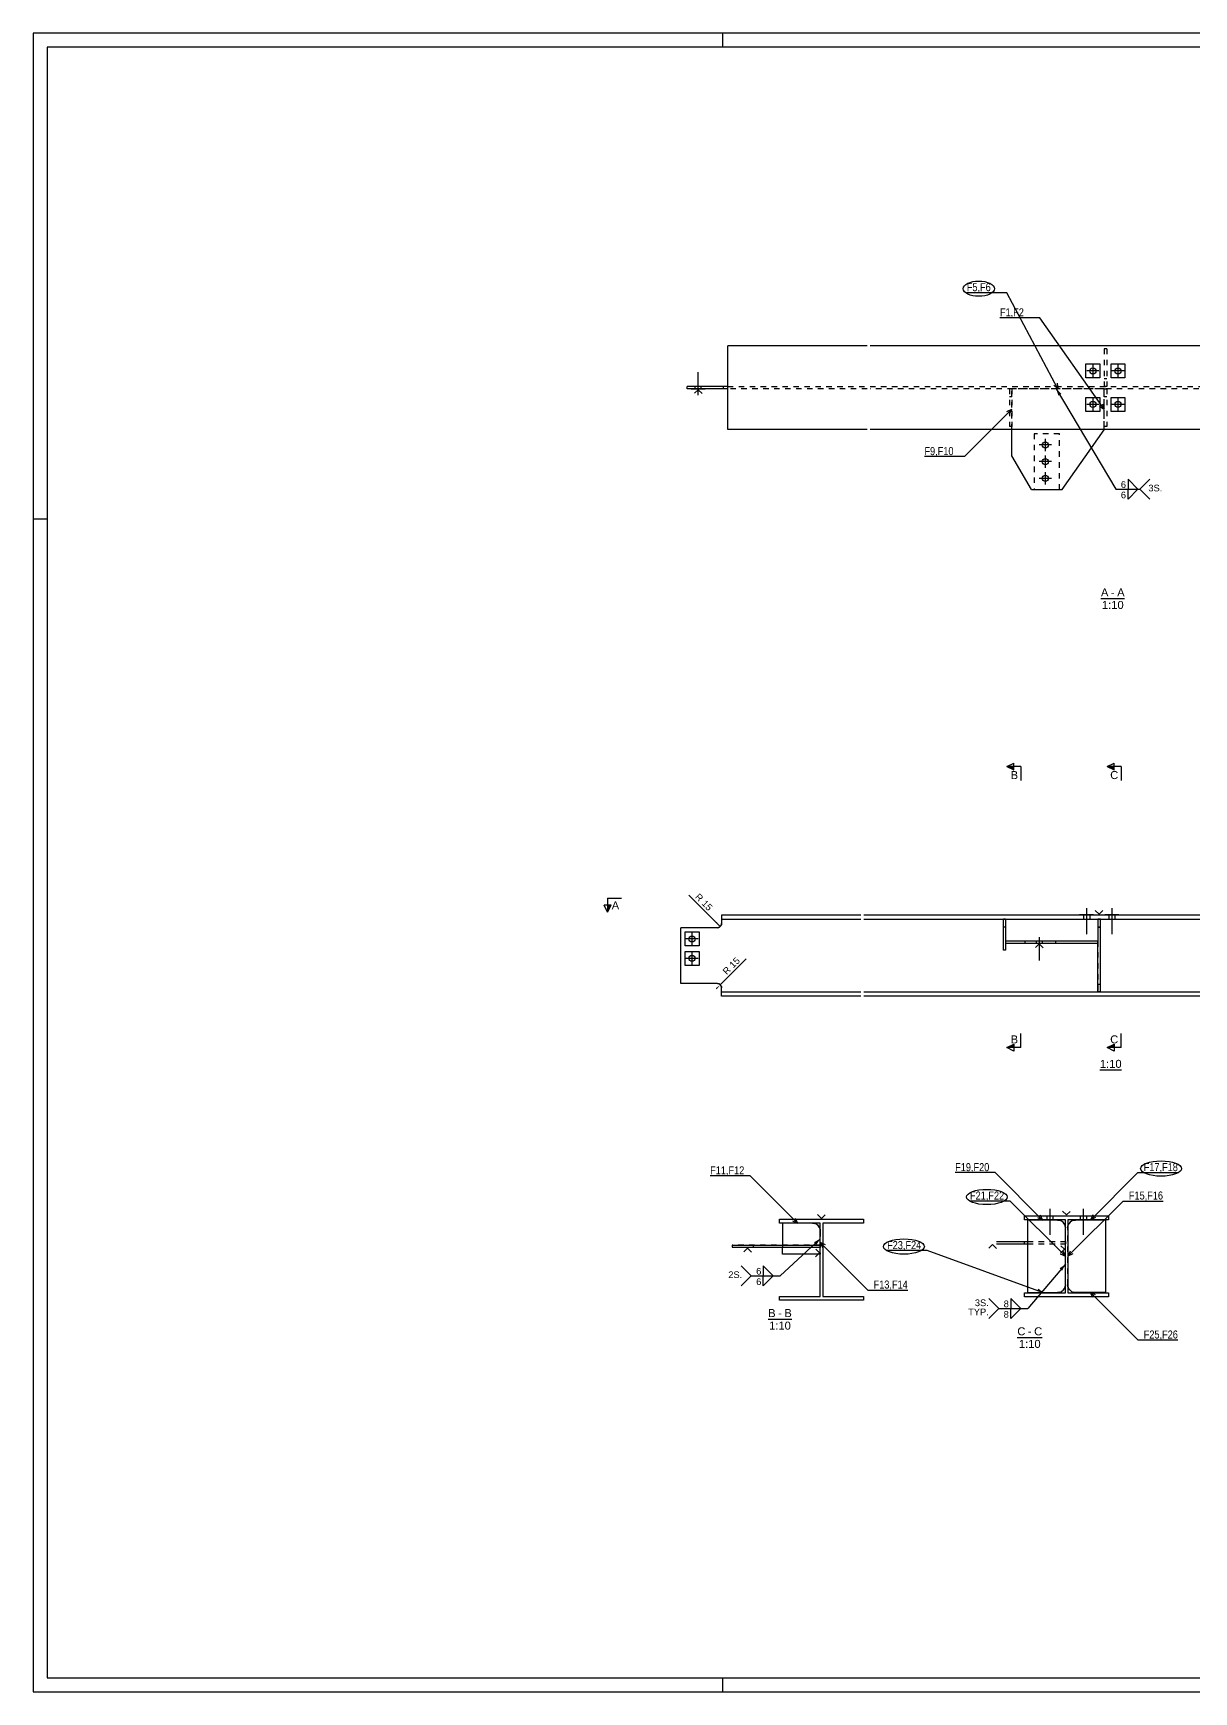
# Model space of a CAD drawing. Header units: millimetres. Extents: x -229 to 612, y -264 to 330.
# Drawn here: x -229 to 186, y -264 to 330 of the extents above; entities that cross this region are included whole.
import ezdxf

# ---------------------------------------------------------------- set-up
doc = ezdxf.new("R2010")
doc.units = ezdxf.units.MM
doc.linetypes.add('DXK_LINE_DOT2', pattern=[3.9198, 1.9599, -1.9599])
doc.layers.add('WELD_LABELS', color=5, linetype='Continuous')
doc.styles.add('Arial', font='arial.ttf', dxfattribs={"height": 0.2})
doc.styles.add('Arial Narrow', font='ARIALN.TTF', dxfattribs={"height": 0.2})

# ---------------------------------------------------------------- blocks, each defined once
blk = doc.blocks.new('Unknown-43779754-1177')
at = {"color": 5, "linetype": 'Continuous'}
for p, q in [((611.5, 330.35), (-229.5, 330.35)), ((-229.5, 330.35), (-229.5, -263.65)), ((606.5, 325.35), (-224.5, 325.35)), ((-224.5, 325.35), (-224.5, -258.65)), ((-224.5, -258.65), (606.5, -258.65)), ((-229.5, -263.65), (611.5, -263.65))]:
    blk.add_line(p, q, dxfattribs=at)
at = {"color": 7, "linetype": 'Continuous'}
for p, q in [((17.5, 325.35), (17.5, 330.35)), ((-224.5, 156.35), (-229.5, 156.35)), ((17.5, -263.65), (17.5, -258.65))]:
    blk.add_line(p, q, dxfattribs=at)
blk = doc.blocks.new('Unknown-43779754-11 - 1225')
at = {"color": 6, "linetype": 'Continuous'}
blk.add_line((152.86, 127.9), (161.33, 127.9), dxfattribs=at)
at = {"color": 0, "linetype": 'Continuous'}
blk.add_wipeout([(155.53, 128.65), (155.53, 131.65), (152.86, 131.65), (152.86, 128.65)], dxfattribs=at)
blk.add_wipeout([(157.76, 128.65), (157.76, 131.65), (156.43, 131.65), (156.43, 128.65)], dxfattribs=at)
blk.add_wipeout([(161.33, 128.65), (161.33, 131.65), (158.66, 131.65), (158.66, 128.65)], dxfattribs=at)
blk.add_wipeout([(160.99, 124.15), (160.99, 127.15), (153.2, 127.15), (153.2, 124.15)], dxfattribs=at)
at = {"color": 6, "linetype": 'Continuous', "style": 'Arial'}
for s, height, p in [('A', 2.87, (152.86, 128.65)), ('A', 2.87, (158.66, 128.65)), ('1:10', 2.865, (153.2, 124.15)), ('-', 2.87, (156.43, 128.65))]:
    blk.add_text(s, height=height, dxfattribs=at).set_placement(p)
blk = doc.blocks.new('Unknown-43779754-12 - 1296')
at = {"color": 6, "linetype": 'Continuous'}
blk.add_line((152.47, -40.94), (160.25, -40.94), dxfattribs=at)
at = {"color": 0, "linetype": 'Continuous'}
blk.add_wipeout([(160.25, -40.19), (160.25, -37.19), (152.47, -37.19), (152.47, -40.19)], dxfattribs=at)
at = {"color": 6, "linetype": 'Continuous', "style": 'Arial'}
blk.add_text('1:10', height=2.865, dxfattribs=at).set_placement((152.47, -40.19))
blk = doc.blocks.new('Unknown-43779754-13 - 4834')
at = {"color": 6, "linetype": 'Continuous'}
blk.add_line((33.69, -130.19), (42.16, -130.19), dxfattribs=at)
at = {"color": 0, "linetype": 'Continuous'}
blk.add_wipeout([(36.36, -129.44), (36.36, -126.44), (33.69, -126.44), (33.69, -129.44)], dxfattribs=at)
blk.add_wipeout([(38.59, -129.44), (38.59, -126.44), (37.26, -126.44), (37.26, -129.44)], dxfattribs=at)
blk.add_wipeout([(42.16, -129.44), (42.16, -126.44), (39.49, -126.44), (39.49, -129.44)], dxfattribs=at)
blk.add_wipeout([(41.82, -133.94), (41.82, -130.94), (34.03, -130.94), (34.03, -133.94)], dxfattribs=at)
at = {"color": 6, "linetype": 'Continuous', "style": 'Arial'}
for s, height, p in [('B', 2.87, (33.69, -129.44)), ('-', 2.87, (37.26, -129.44)), ('B', 2.87, (39.49, -129.44)), ('1:10', 2.865, (34.03, -133.94))]:
    blk.add_text(s, height=height, dxfattribs=at).set_placement(p)
blk = doc.blocks.new('Unknown-43779754-14 - 4922')
at = {"color": 6, "linetype": 'Continuous'}
blk.add_line((122.91, -136.73), (131.82, -136.73), dxfattribs=at)
at = {"color": 0, "linetype": 'Continuous'}
blk.add_wipeout([(125.79, -135.98), (125.79, -132.98), (122.91, -132.98), (122.91, -135.98)], dxfattribs=at)
blk.add_wipeout([(128.03, -135.98), (128.03, -132.98), (126.69, -132.98), (126.69, -135.98)], dxfattribs=at)
blk.add_wipeout([(131.82, -135.98), (131.82, -132.98), (128.93, -132.98), (128.93, -135.98)], dxfattribs=at)
blk.add_wipeout([(131.25, -140.48), (131.25, -137.48), (123.47, -137.48), (123.47, -140.48)], dxfattribs=at)
at = {"color": 6, "linetype": 'Continuous', "style": 'Arial'}
for s, height, p in [('C', 2.87, (122.91, -135.98)), ('-', 2.87, (126.69, -135.98)), ('C', 2.87, (128.93, -135.98)), ('1:10', 2.865, (123.47, -140.48))]:
    blk.add_text(s, height=height, dxfattribs=at).set_placement(p)
blk = doc.blocks.new('Surfacing-43779754-1247 - 1225')
at = {"color": 7, "linetype": 'Continuous'}
for p, q in [((6.16, 202.97), (6.16, 202.92)), ((6.16, 202.92), (11.16, 202.92)), ((11.16, 202.97), (11.16, 202.92))]:
    blk.add_line(p, q, dxfattribs=at)
at = {"color": 246, "linetype": 'DXK_LINE_DOT2'}
blk.add_line((6.16, 202.97), (11.16, 202.97), dxfattribs=at)
blk = doc.blocks.new('Bolt-43779754-1226 - 1225')
at = {"color": 3, "linetype": 'Continuous'}
for p, q in [((8.66, 200.72), (8.66, 208.97)), ((8.66, 200.72), (8.66, 208.97)), ((7.56, 202.97), (7.56, 203.82)), ((7.56, 202.97), (7.56, 203.82)), ((9.76, 202.97), (9.76, 203.82)), ((9.76, 202.97), (9.76, 203.82))]:
    blk.add_line(p, q, dxfattribs=at)
blk = doc.blocks.new('Surfacing-43779754-1252 - 1225')
at = {"color": 7, "linetype": 'Continuous'}
for p, q in [((147.46, 194.9), (147.46, 199.9)), ((147.46, 199.9), (152.46, 199.9)), ((152.46, 199.9), (152.46, 194.9)), ((152.46, 194.9), (147.46, 194.9))]:
    blk.add_line(p, q, dxfattribs=at)
blk = doc.blocks.new('Surfacing-43779754-1241 - 1225')
at = {"color": 246, "linetype": 'DXK_LINE_DOT2'}
for p, q in [((137.96, 186.9), (128.96, 186.9)), ((128.96, 186.9), (128.96, 166.9)), ((137.96, 166.9), (137.96, 186.9)), ((128.96, 166.9), (137.96, 166.9))]:
    blk.add_line(p, q, dxfattribs=at)
blk = doc.blocks.new('Surfacing-43779754-1257 - 1225')
at = {"color": 7, "linetype": 'Continuous'}
for p, q in [((6.16, 202.97), (6.16, 202.92)), ((6.16, 202.92), (11.16, 202.92)), ((11.16, 202.97), (11.16, 202.92))]:
    blk.add_line(p, q, dxfattribs=at)
at = {"color": 246, "linetype": 'DXK_LINE_DOT2'}
blk.add_line((6.16, 202.97), (11.16, 202.97), dxfattribs=at)
blk = doc.blocks.new('Part-43779754-1258 - 1225')
at = {"linetype": 'Continuous'}
blk.add_hatch(color=2, dxfattribs=at).paths.add_polyline_path([(279.53, 203.4), (278.73, 204.8), (280.33, 204.8)])
at = {"color": 2, "linetype": 'Continuous'}
for p, q in [((19.23, 188.4), (19.23, 218.4)), ((69.16, 218.4), (19.23, 218.4)), ((211.46, 218.4), (70.16, 218.4)), ((294.96, 218.4), (212.46, 218.4)), ((294.96, 188.4), (294.96, 218.4)), ((4.66, 202.97), (4.66, 203.82)), ((17.73, 203.82), (4.66, 203.82)), ((19.16, 202.97), (4.66, 202.97)), ((8.66, 202.67), (7.36, 201.37)), ((8.66, 202.67), (10.06, 201.27)), ((19.16, 203.82), (17.73, 203.82)), ((17.73, 202.97), (17.73, 203.82)), ((19.23, 203.82), (19.16, 203.82)), ((19.23, 202.97), (19.16, 202.97)), ((279.53, 203.4), (278.73, 204.8)), ((278.73, 204.8), (280.33, 204.8)), ((280.33, 204.8), (279.53, 203.4)), ((294.96, 203.82), (309.53, 203.82)), ((309.53, 202.97), (294.96, 202.97)), ((296.46, 202.97), (296.46, 203.82)), ((305.53, 202.67), (304.23, 201.37)), ((305.53, 202.67), (306.93, 201.27)), ((309.53, 203.82), (309.53, 202.97)), ((69.16, 188.4), (19.23, 188.4)), ((211.46, 188.4), (70.16, 188.4)), ((294.96, 188.4), (212.46, 188.4))]:
    blk.add_line(p, q, dxfattribs=at)
at = {"color": 7, "linetype": 'DXK_LINE_DOT2'}
for p, q in [((19.16, 203.82), (18.2, 203.82)), ((19.23, 203.82), (69.16, 203.82)), ((69.16, 202.97), (19.23, 202.97)), ((70.16, 203.82), (211.46, 203.82)), ((211.46, 202.97), (70.16, 202.97)), ((212.46, 203.82), (294.96, 203.82)), ((294.96, 202.97), (212.46, 202.97))]:
    blk.add_line(p, q, dxfattribs=at)
at = {"color": 2, "linetype": 'Continuous'}
blk.add_circle((279.53, 204.3), 1, dxfattribs=at)
blk = doc.blocks.new('Bolt-43779754-1259 - 1225')
at = {"color": 3, "linetype": 'Continuous'}
for p, q in [((152.16, 209.4), (147.76, 209.4)), ((149.96, 211.6), (149.96, 207.2)), ((161.16, 209.4), (156.76, 209.4)), ((158.96, 211.6), (158.96, 207.2)), ((152.16, 197.4), (147.76, 197.4)), ((149.96, 199.6), (149.96, 195.2)), ((161.16, 197.4), (156.76, 197.4)), ((158.96, 199.6), (158.96, 195.2))]:
    blk.add_line(p, q, dxfattribs=at)
for centre in [(149.96, 209.4), (158.96, 209.4), (149.96, 197.4), (158.96, 197.4)]:
    blk.add_circle(centre, 1.1, dxfattribs=at)
blk = doc.blocks.new('Surfacing-43779754-1265 - 1225')
at = {"color": 7, "linetype": 'Continuous'}
for p, q in [((147.46, 206.9), (147.46, 211.9)), ((147.46, 211.9), (152.46, 211.9)), ((152.46, 211.9), (152.46, 206.9)), ((152.46, 206.9), (147.46, 206.9))]:
    blk.add_line(p, q, dxfattribs=at)
blk = doc.blocks.new('Surfacing-43779754-1270 - 1225')
at = {"color": 7, "linetype": 'Continuous'}
for p, q in [((156.46, 206.9), (156.46, 211.9)), ((156.46, 211.9), (161.46, 211.9)), ((161.46, 211.9), (161.46, 206.9)), ((161.46, 206.9), (156.46, 206.9))]:
    blk.add_line(p, q, dxfattribs=at)
blk = doc.blocks.new('Surfacing-43779754-1275 - 1225')
at = {"color": 7, "linetype": 'Continuous'}
for p, q in [((156.46, 194.9), (156.46, 199.9)), ((156.46, 199.9), (161.46, 199.9)), ((161.46, 199.9), (161.46, 194.9)), ((161.46, 194.9), (156.46, 194.9))]:
    blk.add_line(p, q, dxfattribs=at)
blk = doc.blocks.new('Part-43779754-1615 - 1225')
at = {"color": 7, "linetype": 'DXK_LINE_DOT2'}
for p, q in [((154.96, 217.32), (153.96, 217.32)), ((153.96, 217.32), (153.96, 203.92)), ((154.96, 217.32), (154.96, 203.92)), ((154.96, 206.62), (153.96, 206.62)), ((153.96, 203.92), (153.96, 203.82)), ((153.96, 203.82), (153.96, 203.92)), ((154.96, 203.82), (153.96, 203.82)), ((154.96, 203.92), (154.96, 203.82)), ((154.96, 203.82), (154.96, 203.92))]:
    blk.add_line(p, q, dxfattribs=at)
blk = doc.blocks.new('Part-43779754-1618 - 1225')
at = {"color": 7, "linetype": 'DXK_LINE_DOT2'}
for p, q in [((153.96, 202.97), (120.96, 202.97)), ((120.96, 188.4), (120.96, 202.97)), ((153.96, 188.32), (153.96, 202.97))]:
    blk.add_line(p, q, dxfattribs=at)
at = {"color": 2, "linetype": 'Continuous'}
for p, q in [((120.96, 179.02), (120.96, 188.4)), ((138.96, 166.9), (153.96, 188.32)), ((153.96, 188.32), (153.96, 188.4)), ((127.96, 166.9), (120.96, 179.02)), ((127.96, 166.9), (138.96, 166.9))]:
    blk.add_line(p, q, dxfattribs=at)
blk = doc.blocks.new('Part-43779754-1621 - 1225')
at = {"color": 7, "linetype": 'DXK_LINE_DOT2'}
for p, q in [((120.96, 202.97), (120.16, 202.97)), ((120.16, 202.97), (120.16, 189.47)), ((120.96, 202.97), (120.96, 189.47)), ((120.96, 200.17), (120.16, 200.17)), ((120.96, 189.47), (120.16, 189.47))]:
    blk.add_line(p, q, dxfattribs=at)
blk = doc.blocks.new('Part-43779754-1622 - 1225')
at = {"color": 7, "linetype": 'DXK_LINE_DOT2'}
for p, q in [((153.96, 189.47), (153.96, 202.97)), ((153.96, 202.97), (154.96, 202.97)), ((154.96, 202.97), (154.96, 189.47)), ((154.96, 200.17), (153.96, 200.17)), ((154.96, 189.47), (153.96, 189.47))]:
    blk.add_line(p, q, dxfattribs=at)
blk = doc.blocks.new('Bolt-43779754-1624 - 1225')
at = {"color": 3, "linetype": 'Continuous'}
for p, q in [((132.96, 180.7), (132.96, 185.1)), ((135.16, 182.9), (130.76, 182.9)), ((132.96, 174.7), (132.96, 179.1)), ((135.16, 176.9), (130.76, 176.9)), ((132.96, 168.7), (132.96, 173.1)), ((135.16, 170.9), (130.76, 170.9))]:
    blk.add_line(p, q, dxfattribs=at)
for centre in [(132.96, 182.9), (132.96, 176.9), (132.96, 170.9)]:
    blk.add_circle(centre, 1.1, dxfattribs=at)
blk = doc.blocks.new('Part-43779754-1793 - 1296')
at = {"color": 2, "linetype": 'Continuous'}
for p, q in [((117.93, 2), (117.93, 13.1)), ((118.73, 13.1), (118.73, 5.3)), ((118.73, 2), (117.93, 2)), ((118.73, 4.5), (118.73, 2))]:
    blk.add_line(p, q, dxfattribs=at)
at = {"color": 7, "linetype": 'DXK_LINE_DOT2'}
for p, q in [((118.73, 13.1), (117.93, 13.1)), ((117.93, 10.3), (118.73, 10.3)), ((118.73, 5.3), (118.73, 4.5))]:
    blk.add_line(p, q, dxfattribs=at)
blk = doc.blocks.new('Surfacing-43779754-1344 - 1296')
at = {"color": 7, "linetype": 'Continuous'}
for p, q in [((3.93, 1.5), (8.93, 1.5)), ((3.93, -3.5), (3.93, 1.5)), ((8.93, 1.5), (8.93, -3.5)), ((8.93, -3.5), (3.93, -3.5))]:
    blk.add_line(p, q, dxfattribs=at)
blk = doc.blocks.new('Surfacing-43779754-1349 - 1296')
at = {"color": 7, "linetype": 'Continuous'}
for p, q in [((126.73, 4.5), (135.73, 4.5)), ((126.73, 4.5), (126.73, 4.45)), ((126.73, 4.45), (135.73, 4.45)), ((135.73, 4.5), (135.73, 4.45))]:
    blk.add_line(p, q, dxfattribs=at)
blk = doc.blocks.new('Surfacing-43779754-1354 - 1296')
at = {"color": 7, "linetype": 'Continuous'}
for p, q in [((145.23, 14.5), (145.23, 14.55)), ((150.23, 14.55), (145.23, 14.55)), ((150.23, 14.5), (150.23, 14.55))]:
    blk.add_line(p, q, dxfattribs=at)
at = {"color": 246, "linetype": 'DXK_LINE_DOT2'}
blk.add_line((150.23, 14.5), (145.23, 14.5), dxfattribs=at)
blk = doc.blocks.new('Surfacing-43779754-1361 - 1296')
at = {"color": 7, "linetype": 'Continuous'}
for p, q in [((3.93, 8.5), (8.93, 8.5)), ((3.93, 3.5), (3.93, 8.5)), ((8.93, 8.5), (8.93, 3.5)), ((8.93, 3.5), (3.93, 3.5))]:
    blk.add_line(p, q, dxfattribs=at)
blk = doc.blocks.new('Bolt-43779754-1366 - 1296')
at = {"color": 3, "linetype": 'Continuous'}
for p, q in [((8.625, 6), (4.225, 6)), ((6.425, 3.8), (6.425, 8.2)), ((6.425, -3.2), (6.425, 1.2)), ((8.625, -1), (4.225, -1))]:
    blk.add_line(p, q, dxfattribs=at)
for centre in [(6.425, 6), (6.425, -1)]:
    blk.add_circle(centre, 1.1, dxfattribs=at)
blk = doc.blocks.new('Part-43779754-1381 - 1296')
at = {"linetype": 'Continuous'}
blk.add_hatch(color=2, dxfattribs=at).paths.add_polyline_path([(277.3, 14.5), (276.5, 15.9), (278.1, 15.9)])
at = {"color": 2, "linetype": 'Continuous'}
for p, q in [((17, 14.5), (17, 13.1)), ((66.93, 14.5), (17, 14.5)), ((17, 13.1), (17, 11.5)), ((17, 13.1), (66.93, 13.1)), ((209.23, 14.5), (67.93, 14.5)), ((67.93, 13.1), (209.23, 13.1)), ((152.23, 14.8), (150.83, 16.2)), ((152.23, 14.8), (153.53, 16.1)), ((292.73, 14.5), (210.23, 14.5)), ((210.23, 13.1), (292.73, 13.1)), ((277.3, 14.5), (276.5, 15.9)), ((276.5, 15.9), (278.1, 15.9)), ((278.1, 15.9), (277.3, 14.5)), ((292.73, 14.5), (292.73, 13.1)), ((292.73, 13.1), (292.73, 11.5)), ((15.5, 10), (2.42, 10)), ((2.42, -10), (2.42, 10)), ((15.5, 10), (15.96, 10.07)), ((16.93, 11.04), (17, 11.5)), ((292.73, 11.5), (292.8, 11.04)), ((293.76, 10.07), (294.23, 10)), ((307.3, 10), (294.23, 10)), ((307.3, -10), (307.3, 10)), ((15.5, -10), (2.42, -10)), ((15.96, -10.07), (15.5, -10)), ((17, -11.5), (16.93, -11.04)), ((17, -14.5), (17, -11.5)), ((292.8, -11.04), (292.73, -11.5)), ((292.73, -14.5), (292.73, -11.5)), ((294.23, -10), (293.76, -10.07)), ((307.3, -10), (294.23, -10)), ((66.93, -13.1), (17, -13.1)), ((66.93, -14.5), (17, -14.5)), ((209.23, -13.1), (67.93, -13.1)), ((209.23, -14.5), (67.93, -14.5)), ((292.73, -13.1), (210.23, -13.1)), ((292.73, -14.5), (210.23, -14.5))]:
    blk.add_line(p, q, dxfattribs=at)
at = {"color": 7, "linetype": 'DXK_LINE_DOT2'}
for p, q in [((15.96, 10.07), (15.5, 10)), ((17, 11.5), (16.93, 11.04)), ((292.8, 11.04), (292.73, 11.5)), ((294.23, 10), (293.76, 10.07)), ((15.5, -10), (15.96, -10.07)), ((16.93, -11.04), (17, -11.5)), ((292.73, -11.5), (292.8, -11.04)), ((293.76, -10.07), (294.23, -10))]:
    blk.add_line(p, q, dxfattribs=at)
at = {"color": 2, "linetype": 'Continuous'}
blk.add_circle((277.3, 15.4), 1, dxfattribs=at)
for centre, start, end in [((15.5, 11.5), 288, 342), ((294.23, 11.5), 198, 252), ((15.5, -11.5), 18, 72), ((294.23, -11.5), 108, 162)]:
    blk.add_arc(centre, 1.5, start, end, dxfattribs=at)
at = {"color": 7, "linetype": 'DXK_LINE_DOT2'}
for centre, start, end in [((15.5, 11.5), 288, 342), ((294.23, 11.5), 198, 252), ((15.5, -11.5), 18, 72), ((294.23, -11.5), 108, 162)]:
    blk.add_arc(centre, 1.5, start, end, dxfattribs=at)
blk = doc.blocks.new('Bolt-43779754-1386 - 1296')
at = {"color": 3, "linetype": 'Continuous'}
for p, q in [((146.63, 14.5), (146.63, 13.1)), ((146.63, 14.5), (146.63, 13.1)), ((147.73, 16.95), (147.73, 7.7)), ((147.73, 16.95), (147.73, 7.7)), ((148.83, 14.5), (148.83, 13.1)), ((148.83, 14.5), (148.83, 13.1)), ((155.63, 14.5), (155.63, 13.1)), ((155.63, 14.5), (155.63, 13.1)), ((156.73, 16.95), (156.73, 7.7)), ((156.73, 16.95), (156.73, 7.7)), ((157.83, 14.5), (157.83, 13.1)), ((157.83, 14.5), (157.83, 13.1))]:
    blk.add_line(p, q, dxfattribs=at)
blk = doc.blocks.new('Surfacing-43779754-1396 - 1296')
at = {"color": 7, "linetype": 'Continuous'}
for p, q in [((145.23, 14.5), (145.23, 14.55)), ((150.23, 14.55), (145.23, 14.55)), ((150.23, 14.5), (150.23, 14.55))]:
    blk.add_line(p, q, dxfattribs=at)
at = {"color": 246, "linetype": 'DXK_LINE_DOT2'}
blk.add_line((150.23, 14.5), (145.23, 14.5), dxfattribs=at)
blk = doc.blocks.new('Surfacing-43779754-1397 - 1296')
at = {"color": 7, "linetype": 'Continuous'}
for p, q in [((154.23, 14.5), (154.23, 14.55)), ((159.23, 14.55), (154.23, 14.55)), ((159.23, 14.5), (159.23, 14.55))]:
    blk.add_line(p, q, dxfattribs=at)
at = {"color": 246, "linetype": 'DXK_LINE_DOT2'}
blk.add_line((159.23, 14.5), (154.23, 14.5), dxfattribs=at)
blk = doc.blocks.new('Surfacing-43779754-1398 - 1296')
at = {"color": 7, "linetype": 'Continuous'}
for p, q in [((154.23, 14.5), (154.23, 14.55)), ((159.23, 14.55), (154.23, 14.55)), ((159.23, 14.5), (159.23, 14.55))]:
    blk.add_line(p, q, dxfattribs=at)
at = {"color": 246, "linetype": 'DXK_LINE_DOT2'}
blk.add_line((159.23, 14.5), (154.23, 14.5), dxfattribs=at)
blk = doc.blocks.new('Part-43779754-1794 - 1296')
at = {"color": 2, "linetype": 'Continuous'}
for p, q in [((151.73, 13), (151.73, 5.3)), ((152.73, 13), (151.73, 13)), ((152.73, -13), (152.73, 13)), ((151.73, -13), (151.73, 4.5)), ((152.73, -13), (151.73, -13))]:
    blk.add_line(p, q, dxfattribs=at)
at = {"color": 7, "linetype": 'DXK_LINE_DOT2'}
for p, q in [((151.73, 10.2), (152.73, 10.2)), ((151.73, 4.5), (151.73, 5.3)), ((151.73, -10.2), (152.73, -10.2))]:
    blk.add_line(p, q, dxfattribs=at)
blk = doc.blocks.new('Part-43779754-1787 - 1296')
at = {"color": 7, "linetype": 'DXK_LINE_DOT2'}
for p, q in [((152.73, 13), (151.73, 13)), ((151.73, 13), (151.73, -13)), ((152.73, -13), (152.73, 13)), ((152.73, 10.2), (151.73, 10.2)), ((151.73, -10.2), (152.73, -10.2)), ((152.73, -13), (151.73, -13))]:
    blk.add_line(p, q, dxfattribs=at)
blk = doc.blocks.new('Part-43779754-1790 - 1296')
at = {"color": 2, "linetype": 'Continuous'}
for p, q in [((118.73, 5.3), (151.73, 5.3)), ((118.73, 5.3), (118.73, 4.5)), ((118.73, 4.5), (151.73, 4.5)), ((125.73, 4.5), (125.73, 5.3)), ((130.73, 4.2), (129.43, 2.9)), ((130.73, 4.2), (132.13, 2.8)), ((136.73, 4.5), (136.73, 5.3)), ((151.73, 5.3), (151.73, 4.5))]:
    blk.add_line(p, q, dxfattribs=at)
blk = doc.blocks.new('Bolt-43779754-1796 - 1296')
at = {"color": 3, "linetype": 'Continuous'}
for p, q in [((130.73, 6.55), (130.73, -1.7)), ((130.73, 6.55), (130.73, -1.7)), ((130.73, 6.55), (130.73, -1.7)), ((129.63, 5.3), (129.63, 4.5)), ((129.63, 5.3), (129.63, 4.5)), ((129.63, 5.3), (129.63, 4.5)), ((131.83, 5.3), (131.83, 4.5)), ((131.83, 5.3), (131.83, 4.5)), ((131.83, 5.3), (131.83, 4.5))]:
    blk.add_line(p, q, dxfattribs=at)
blk = doc.blocks.new('Part-43779754-4838 - 4834')
at = {"color": 7, "linetype": 'DXK_LINE_DOT2'}
for p, q in [((52.37, -103.64), (20.76, -103.64)), ((20.76, -104.44), (52.37, -104.44)), ((28.42, -104.44), (28.42, -103.64)), ((52.37, -104.44), (52.37, -103.64))]:
    blk.add_line(p, q, dxfattribs=at)
at = {"color": 2, "linetype": 'Continuous'}
for p, q in [((20.76, -103.64), (20.76, -104.44)), ((20.76, -103.64), (52.37, -103.64)), ((20.76, -104.44), (52.37, -104.44)), ((26.29, -104.74), (24.99, -106.04)), ((26.29, -104.74), (27.69, -106.14)), ((52.37, -104.44), (52.37, -103.64))]:
    blk.add_line(p, q, dxfattribs=at)
blk = doc.blocks.new('Part-43779754-4841 - 4834')
at = {"color": 2, "linetype": 'Continuous'}
for p, q in [((38.87, -95.84), (38.87, -103.64)), ((49.57, -95.84), (50.29, -95.94)), ((52.27, -97.92), (52.37, -98.64)), ((38.87, -106.94), (38.87, -104.44)), ((52.37, -106.94), (38.87, -106.94))]:
    blk.add_line(p, q, dxfattribs=at)
at = {"color": 7, "linetype": 'DXK_LINE_DOT2'}
for p, q in [((49.57, -95.84), (38.87, -95.84)), ((50.29, -95.94), (49.57, -95.84)), ((52.37, -98.64), (52.27, -97.92)), ((52.37, -98.64), (52.37, -106.94)), ((38.87, -103.64), (38.87, -104.44))]:
    blk.add_line(p, q, dxfattribs=at)
at = {"color": 2, "linetype": 'Continuous'}
blk.add_arc((49.57, -98.64), 2.8, 15, 75, dxfattribs=at)
at = {"color": 7, "linetype": 'DXK_LINE_DOT2'}
blk.add_arc((49.57, -98.64), 2.8, 15, 75, dxfattribs=at)
blk = doc.blocks.new('Part-43779754-4844 - 4834')
at = {"color": 2, "linetype": 'Continuous'}
for p, q in [((37.79, -95.84), (37.79, -94.44)), ((37.79, -94.44), (67.79, -94.44)), ((52.79, -94.14), (51.39, -92.74)), ((52.79, -94.14), (54.09, -92.84)), ((67.79, -94.44), (67.79, -95.84)), ((52.37, -95.84), (37.79, -95.84)), ((52.37, -122.04), (52.37, -95.84)), ((67.79, -95.84), (53.22, -95.84)), ((53.22, -95.84), (53.22, -122.04)), ((52.07, -106.44), (50.67, -107.84)), ((52.07, -106.44), (50.67, -107.84)), ((52.07, -106.44), (50.77, -105.14)), ((52.07, -106.44), (50.77, -105.14)), ((37.79, -123.44), (37.79, -122.04)), ((37.79, -122.04), (52.37, -122.04)), ((67.79, -123.44), (37.79, -123.44)), ((53.22, -122.04), (67.79, -122.04)), ((67.79, -122.04), (67.79, -123.44))]:
    blk.add_line(p, q, dxfattribs=at)
blk = doc.blocks.new('Part-43779754-4923 - 4922')
at = {"color": 2, "linetype": 'Continuous'}
for p, q in [((143.03, -94.77), (143.76, -94.68)), ((154.46, -94.68), (143.76, -94.68)), ((154.46, -94.68), (154.46, -120.68)), ((140.96, -97.48), (141.05, -96.75)), ((141.05, -118.6), (140.96, -117.88)), ((143.76, -120.68), (143.03, -120.58)), ((154.46, -120.68), (143.76, -120.68))]:
    blk.add_line(p, q, dxfattribs=at)
at = {"color": 7, "linetype": 'DXK_LINE_DOT2'}
for p, q in [((143.76, -94.68), (143.03, -94.77)), ((141.05, -96.75), (140.96, -97.48)), ((140.96, -117.88), (140.96, -97.48)), ((140.96, -117.88), (141.05, -118.6)), ((143.03, -120.58), (143.76, -120.68))]:
    blk.add_line(p, q, dxfattribs=at)
at = {"color": 2, "linetype": 'Continuous'}
for centre, start, end in [((143.76, -97.48), 105, 165), ((143.76, -117.88), 195, 255)]:
    blk.add_arc(centre, 2.8, start, end, dxfattribs=at)
at = {"color": 7, "linetype": 'DXK_LINE_DOT2'}
for centre, start, end in [((143.76, -97.48), 105, 165), ((143.76, -117.88), 195, 255)]:
    blk.add_arc(centre, 2.8, start, end, dxfattribs=at)
blk = doc.blocks.new('Part-43779754-4926 - 4922')
at = {"color": 2, "linetype": 'Continuous'}
for p, q in [((114.03, -103.48), (112.73, -104.78)), ((114.03, -103.48), (115.43, -104.88)), ((115.47, -102.38), (126.61, -102.38)), ((115.47, -103.18), (126.61, -103.18)), ((125.45, -103.18), (125.45, -102.38))]:
    blk.add_line(p, q, dxfattribs=at)
at = {"color": 7, "linetype": 'DXK_LINE_DOT2'}
for p, q in [((126.61, -102.38), (140.11, -102.38)), ((126.61, -103.18), (140.11, -103.18)), ((140.11, -102.38), (140.11, -103.18))]:
    blk.add_line(p, q, dxfattribs=at)
blk = doc.blocks.new('Bolt-43779754-4938 - 4922')
at = {"color": 3, "linetype": 'Continuous'}
for p, q in [((133.43, -93.18), (133.43, -94.58)), ((133.43, -93.18), (133.43, -94.58)), ((134.53, -90.73), (134.53, -99.98)), ((134.53, -90.73), (134.53, -99.98)), ((135.63, -93.18), (135.63, -94.58)), ((135.63, -93.18), (135.63, -94.58)), ((145.43, -93.18), (145.43, -94.58)), ((145.43, -93.18), (145.43, -94.58)), ((146.53, -90.73), (146.53, -99.98)), ((146.53, -90.73), (146.53, -99.98)), ((147.63, -93.18), (147.63, -94.58)), ((147.63, -93.18), (147.63, -94.58))]:
    blk.add_line(p, q, dxfattribs=at)
blk = doc.blocks.new('Part-43779754-4930 - 4922')
at = {"color": 2, "linetype": 'Continuous'}
for p, q in [((137.31, -94.68), (126.61, -94.68)), ((126.61, -94.68), (126.61, -120.68)), ((137.31, -94.68), (138.03, -94.77)), ((140.01, -96.75), (140.11, -97.48)), ((140.11, -117.88), (140.01, -118.6)), ((126.61, -120.68), (137.31, -120.68)), ((138.03, -120.58), (137.31, -120.68))]:
    blk.add_line(p, q, dxfattribs=at)
at = {"color": 7, "linetype": 'DXK_LINE_DOT2'}
for p, q in [((138.03, -94.77), (137.31, -94.68)), ((140.11, -97.48), (140.01, -96.75)), ((140.11, -117.88), (140.11, -97.48)), ((140.01, -118.6), (140.11, -117.88)), ((137.31, -120.68), (138.03, -120.58))]:
    blk.add_line(p, q, dxfattribs=at)
at = {"color": 2, "linetype": 'Continuous'}
for centre, start, end in [((137.31, -97.48), 15, 75), ((137.31, -117.88), 285, 345)]:
    blk.add_arc(centre, 2.8, start, end, dxfattribs=at)
at = {"color": 7, "linetype": 'DXK_LINE_DOT2'}
for centre, start, end in [((137.31, -97.48), 15, 75), ((137.31, -117.88), 285, 345)]:
    blk.add_arc(centre, 2.8, start, end, dxfattribs=at)
blk = doc.blocks.new('Part-43779754-4932 - 4922')
at = {"color": 2, "linetype": 'Continuous'}
for p, q in [((125.53, -94.58), (125.53, -93.18)), ((125.53, -93.18), (155.53, -93.18)), ((140.11, -94.58), (125.53, -94.58)), ((140.53, -92.88), (139.13, -91.48)), ((140.11, -120.78), (140.11, -94.58)), ((140.53, -92.88), (141.83, -91.58)), ((155.53, -94.58), (140.96, -94.58)), ((140.96, -94.58), (140.96, -120.78)), ((155.53, -93.18), (155.53, -94.58)), ((139.81, -105.18), (138.41, -106.58)), ((139.81, -105.18), (138.41, -106.58)), ((139.81, -105.18), (138.51, -103.88)), ((139.81, -105.18), (138.51, -103.88)), ((125.53, -122.18), (125.53, -120.78)), ((125.53, -120.78), (140.11, -120.78)), ((155.53, -122.18), (125.53, -122.18)), ((140.96, -120.78), (155.53, -120.78)), ((155.53, -120.78), (155.53, -122.18))]:
    blk.add_line(p, q, dxfattribs=at)
blk = doc.blocks.new('RadiusDimension-43779754-9397 - 1296')
at = {"linetype": 'Continuous'}
blk.add_hatch(color=7, dxfattribs=at).paths.add_polyline_path([(15.32, 12.03), (16.56, 10.44), (14.97, 11.68)])
at = {"color": 7, "linetype": 'Continuous'}
blk.add_line((16.56, 10.44), (5.32, 21.68), dxfattribs=at)
blk.add_arc((15.5, 11.5), 1.5, 288, 342, dxfattribs=at)
at = {"color": 0}
blk.add_wipeout([(12.29, 15.14), (14.76, 17.61), (9.08, 23.3), (6.6, 20.82)], dxfattribs=at)
at = {"color": 7, "style": 'Arial'}
blk.add_text('R 15', height=2.388, rotation=-45.00011, dxfattribs=at).set_placement((7.31, 20.82))
blk = doc.blocks.new('RadiusDimension-43779754-9411 - 1296')
at = {"linetype": 'Continuous'}
blk.add_hatch(color=7, dxfattribs=at).paths.add_polyline_path([(14.97, -11.68), (16.56, -10.44), (15.32, -12.03)])
at = {"color": 7, "linetype": 'Continuous'}
blk.add_line((16.56, -10.44), (25.8, -1.2), dxfattribs=at)
blk.add_arc((15.5, -11.5), 1.5, 18, 72, dxfattribs=at)
at = {"color": 0}
blk.add_wipeout([(24.52, -2.05), (22.05, 0.42), (16.36, -5.26), (18.84, -7.74)], dxfattribs=at)
at = {"color": 7, "style": 'Arial'}
blk.add_text('R 15', height=2.388, rotation=45.00011, dxfattribs=at).set_placement((18.84, -7.03))
blk = doc.blocks.new('WeldMark-43779754-4463 - 1225')
at = {"linetype": 'Continuous'}
blk.add_hatch(color=3, dxfattribs=at).paths.add_polyline_path([(137.6, 200.51), (136.86, 202.97), (138.67, 201.14)])
at = {"color": 3, "linetype": 'Continuous'}
for q in [(170.4, 170.58), (170.4, 163.44)]:
    blk.add_line((166.83, 167.01), q, dxfattribs=at)
at = {"color": 0}
blk.add_wipeout([(162.03, 167.31), (162.03, 170.21), (159.78, 170.21), (159.78, 167.31)], dxfattribs=at)
at = {"color": 3, "linetype": 'Continuous'}
for p, q in [((166.12, 167.01), (162.55, 170.58)), ((162.55, 170.58), (162.55, 167.01)), ((162.55, 167.01), (166.12, 167.01))]:
    blk.add_line(p, q, dxfattribs=at)
at = {"color": 0, "linetype": 'Continuous'}
blk.add_wipeout([(174.83, 166.26), (174.83, 168.76), (169.83, 168.76), (169.83, 166.26)], dxfattribs=at)
at = {"color": 3, "linetype": 'Continuous', "style": 'Arial'}
blk.add_text('3S.', height=2.388, dxfattribs=at).set_placement((169.83, 166.26))
at = {"color": 0, "linetype": 'Continuous'}
blk.add_wipeout([(162.03, 163.56), (162.03, 166.46), (159.78, 166.46), (159.78, 163.56)], dxfattribs=at)
at = {"color": 3, "linetype": 'Continuous'}
for p, q in [((136.86, 202.97), (158.23, 167.01)), ((158.23, 167.01), (166.83, 167.01)), ((162.55, 167.01), (166.12, 167.01)), ((166.12, 167.01), (162.55, 163.44)), ((162.55, 163.44), (162.55, 167.01))]:
    blk.add_line(p, q, dxfattribs=at)
at = {"color": 3, "style": 'Arial'}
blk.add_text('6', height=2.39, dxfattribs=at).set_placement((159.98, 167.51))
at = {"color": 3, "linetype": 'Continuous', "style": 'Arial'}
blk.add_text('6', height=2.39, dxfattribs=at).set_placement((159.98, 163.76))
blk = doc.blocks.new('SectionMark-43779754-1609 - 1296')
at = {"color": 0, "linetype": 'Continuous'}
for points in [[(-19.66, 16.55), (-19.66, 19.55), (-22.33, 19.55), (-22.33, 16.55)], [(325.24, 16.55), (325.24, 19.55), (322.57, 19.55), (322.57, 16.55)]]:
    blk.add_wipeout(points, dxfattribs=at)
at = {"linetype": 'Continuous'}
for points in [[(-23.83, 18.05), (-22.58, 18.05), (-23.83, 15.55)], [(325.49, 18.05), (326.74, 18.05), (326.74, 15.55)]]:
    blk.add_hatch(color=6, dxfattribs=at).paths.add_polyline_path(points)
at = {"color": 6, "linetype": 'Continuous'}
for p, q in [((-23.83, 15.55), (-25.08, 18.05)), ((-22.58, 18.05), (-25.08, 18.05)), ((-23.83, 20.55), (-18.83, 20.55)), ((-23.83, 20.55), (-23.83, 15.55)), ((-23.83, 15.55), (-22.58, 18.05)), ((326.74, 20.55), (321.74, 20.55)), ((325.49, 18.05), (327.99, 18.05)), ((326.74, 15.55), (325.49, 18.05)), ((326.74, 20.55), (326.74, 15.55)), ((327.99, 18.05), (326.74, 15.55))]:
    blk.add_line(p, q, dxfattribs=at)
at = {"color": 6, "linetype": 'Continuous', "style": 'Arial'}
for p in [(-22.33, 16.55), (322.57, 16.55)]:
    blk.add_text('A', height=2.87, dxfattribs=at).set_placement(p)
blk = doc.blocks.new('SectionMark-43779754-4867 - 1296')
at = {"color": 0, "linetype": 'Continuous'}
for points in [[(123.18, 63.23), (123.18, 66.23), (120.51, 66.23), (120.51, 63.23)], [(123.18, -31.44), (123.18, -28.44), (120.51, -28.44), (120.51, -31.44)]]:
    blk.add_wipeout(points, dxfattribs=at)
at = {"linetype": 'Continuous'}
for points in [[(121.68, 67.73), (121.68, 66.48), (119.18, 67.73)], [(121.68, -31.69), (121.68, -32.94), (119.18, -32.94)]]:
    blk.add_hatch(color=6, dxfattribs=at).paths.add_polyline_path(points)
at = {"color": 6, "linetype": 'Continuous'}
for p, q in [((119.18, 67.73), (121.68, 68.98)), ((124.18, 67.73), (119.18, 67.73)), ((119.18, 67.73), (121.68, 66.48)), ((121.68, 66.48), (121.68, 68.98)), ((124.18, 67.73), (124.18, 62.73)), ((124.18, -32.94), (124.18, -27.94)), ((119.18, -32.94), (121.68, -31.69)), ((124.18, -32.94), (119.18, -32.94)), ((121.68, -34.19), (119.18, -32.94)), ((121.68, -31.69), (121.68, -34.19))]:
    blk.add_line(p, q, dxfattribs=at)
at = {"color": 6, "linetype": 'Continuous', "style": 'Arial'}
for p in [(120.51, 63.23), (120.51, -31.44)]:
    blk.add_text('B', height=2.87, dxfattribs=at).set_placement(p)
blk = doc.blocks.new('SectionMark-43779754-4958 - 1296')
at = {"color": 0, "linetype": 'Continuous'}
for points in [[(159.06, 63.23), (159.06, 66.23), (156.17, 66.23), (156.17, 63.23)], [(159.06, -31.44), (159.06, -28.44), (156.17, -28.44), (156.17, -31.44)]]:
    blk.add_wipeout(points, dxfattribs=at)
at = {"linetype": 'Continuous'}
for points in [[(157.56, 67.73), (157.56, 66.48), (155.06, 67.73)], [(157.56, -31.69), (157.56, -32.94), (155.06, -32.94)]]:
    blk.add_hatch(color=6, dxfattribs=at).paths.add_polyline_path(points)
at = {"color": 6, "linetype": 'Continuous'}
for p, q in [((155.06, 67.73), (157.56, 68.98)), ((160.06, 67.73), (155.06, 67.73)), ((155.06, 67.73), (157.56, 66.48)), ((157.56, 66.48), (157.56, 68.98)), ((160.06, 67.73), (160.06, 62.73)), ((160.06, -32.94), (160.06, -27.94)), ((155.06, -32.94), (157.56, -31.69)), ((160.06, -32.94), (155.06, -32.94)), ((157.56, -34.19), (155.06, -32.94)), ((157.56, -31.69), (157.56, -34.19))]:
    blk.add_line(p, q, dxfattribs=at)
at = {"color": 6, "linetype": 'Continuous', "style": 'Arial'}
for p in [(156.17, 63.23), (156.17, -31.44)]:
    blk.add_text('C', height=2.87, dxfattribs=at).set_placement(p)
blk = doc.blocks.new('WeldMark-43779754-5078 - 4834')
at = {"linetype": 'Continuous'}
blk.add_hatch(color=3, dxfattribs=at).paths.add_polyline_path([(50.11, -102.63), (52.37, -101.39), (50.96, -103.55)])
at = {"color": 3, "linetype": 'Continuous'}
blk.add_line((52.37, -101.39), (38, -114.72), dxfattribs=at)
at = {"color": 0}
blk.add_wipeout([(31.45, -114.42), (31.45, -111.52), (29.2, -111.52), (29.2, -114.42)], dxfattribs=at)
at = {"color": 3, "linetype": 'Continuous'}
for p, q in [((35.54, -114.72), (31.96, -111.15)), ((31.96, -111.15), (31.96, -114.72)), ((31.96, -114.72), (35.54, -114.72))]:
    blk.add_line(p, q, dxfattribs=at)
at = {"color": 0, "linetype": 'Continuous'}
blk.add_wipeout([(31.45, -118.17), (31.45, -115.27), (29.2, -115.27), (29.2, -118.17)], dxfattribs=at)
at = {"color": 3, "linetype": 'Continuous'}
for p, q in [((27.65, -114.72), (24.08, -111.15)), ((27.65, -114.72), (24.08, -118.29)), ((27.65, -114.72), (38, -114.72)), ((31.96, -114.72), (35.54, -114.72)), ((35.54, -114.72), (31.96, -118.29)), ((31.96, -118.29), (31.96, -114.72))]:
    blk.add_line(p, q, dxfattribs=at)
at = {"color": 3, "style": 'Arial'}
blk.add_text('6', height=2.39, dxfattribs=at).set_placement((29.4, -114.22))
at = {"color": 3, "linetype": 'Continuous', "style": 'Arial'}
blk.add_text('6', height=2.39, dxfattribs=at).set_placement((29.4, -117.97))
at = {"color": 0, "linetype": 'Continuous'}
blk.add_wipeout([(24.4, -115.47), (24.4, -112.97), (19.4, -112.97), (19.4, -115.47)], dxfattribs=at)
at = {"color": 3, "linetype": 'Continuous', "style": 'Arial'}
blk.add_text('2S.', height=2.388, dxfattribs=at).set_placement((19.4, -115.47))
blk = doc.blocks.new('WeldMark-43779754-5162 - 4922')
at = {"linetype": 'Continuous'}
blk.add_hatch(color=3, dxfattribs=at).paths.add_polyline_path([(138.01, -112.03), (140.11, -110.53), (138.96, -112.84)])
at = {"color": 3, "linetype": 'Continuous'}
blk.add_line((140.11, -110.53), (126.62, -126.41), dxfattribs=at)
at = {"color": 0}
blk.add_wipeout([(120.07, -126.11), (120.07, -123.21), (117.82, -123.21), (117.82, -126.11)], dxfattribs=at)
at = {"color": 3, "linetype": 'Continuous'}
for p, q in [((124.16, -126.41), (120.59, -122.84)), ((120.59, -122.84), (120.59, -126.41)), ((120.59, -126.41), (124.16, -126.41))]:
    blk.add_line(p, q, dxfattribs=at)
at = {"color": 0, "linetype": 'Continuous'}
blk.add_wipeout([(120.07, -129.86), (120.07, -126.96), (117.82, -126.96), (117.82, -129.86)], dxfattribs=at)
at = {"color": 3, "linetype": 'Continuous'}
for p, q in [((116.27, -126.41), (112.7, -122.84)), ((116.27, -126.41), (112.7, -129.98)), ((116.27, -126.41), (126.62, -126.41)), ((120.59, -126.41), (124.16, -126.41)), ((124.16, -126.41), (120.59, -129.98)), ((120.59, -129.98), (120.59, -126.41))]:
    blk.add_line(p, q, dxfattribs=at)
at = {"color": 3, "style": 'Arial'}
blk.add_text('8', height=2.39, dxfattribs=at).set_placement((118.02, -125.91))
at = {"color": 3, "linetype": 'Continuous', "style": 'Arial'}
blk.add_text('8', height=2.39, dxfattribs=at).set_placement((118.02, -129.66))
at = {"color": 0, "linetype": 'Continuous'}
blk.add_wipeout([(112.7, -125.53), (112.7, -123.03), (107.7, -123.03), (107.7, -125.53)], dxfattribs=at)
blk.add_wipeout([(112.7, -128.78), (112.7, -126.28), (105.29, -126.28), (105.29, -128.78)], dxfattribs=at)
at = {"color": 3, "linetype": 'Continuous', "style": 'Arial'}
for s, p in [('3S.', (107.7, -125.53)), ('TYP.', (105.29, -128.78))]:
    blk.add_text(s, height=2.388, dxfattribs=at).set_placement(p)

msp = doc.modelspace()

# ---------------------------------------------------------------- linework, layer by layer
at = {"layer": 'WELD_LABELS', "color": 5}
for p, q in [((119.15, 237.41), (104.82, 237.41)), ((131.02, 228.41), (116.69, 228.41)), ((120.96, 195.69), (103.99, 178.72)), ((119.15, 194.84), (120.96, 195.69)), ((120.12, 193.87), (120.96, 195.69)), ((103.99, 178.72), (89.66, 178.72)), ((27.25, -78.87), (12.92, -78.87)), ((44.22, -95.84), (27.25, -78.87)), ((114.99, -77.71), (100.66, -77.71)), ((131.96, -94.68), (114.99, -77.71)), ((149.11, -94.68), (166.08, -77.71)), ((166.08, -77.71), (180.4, -77.71)), ((120.31, -87.88), (105.98, -87.88)), ((160.76, -87.88), (175.08, -87.88)), ((42.41, -95), (44.22, -95.84)), ((43.38, -94.03), (44.22, -95.84)), ((130.14, -93.83), (131.96, -94.68)), ((131.11, -92.86), (131.96, -94.68)), ((149.95, -92.86), (149.11, -94.68)), ((150.92, -93.83), (149.11, -94.68)), ((90.61, -105.63), (76.28, -105.63)), ((69.34, -119.76), (83.67, -119.76)), ((150.92, -121.52), (149.11, -120.68)), ((149.95, -122.49), (149.11, -120.68)), ((149.11, -120.68), (166.08, -137.65)), ((166.08, -137.65), (180.4, -137.65))]:
    msp.add_line(p, q, dxfattribs=at)
at = {"layer": 'WELD_LABELS', "color": 1}
for centre, major_axis, ratio in [((109.12, 238.84), (5.6, 0), 0.488155), ((174.39, -76.27), (7.32, 0), 0.373462), ((112, -86.44), (7.32, 0), 0.373462), ((82.3, -104.19), (7.32, 0), 0.373462)]:
    msp.add_ellipse(centre, major_axis=major_axis, ratio=ratio, dxfattribs=at)

# ---------------------------------------------------------------- block references
for name in ['Unknown-43779754-1177', 'Part-43779754-1258 - 1225', 'Part-43779754-1615 - 1225', 'Bolt-43779754-1226 - 1225', 'Surfacing-43779754-1265 - 1225', 'Bolt-43779754-1259 - 1225', 'Surfacing-43779754-1270 - 1225', 'Surfacing-43779754-1247 - 1225', 'Surfacing-43779754-1257 - 1225', 'Part-43779754-1621 - 1225', 'Part-43779754-1618 - 1225', 'Part-43779754-1622 - 1225', 'Surfacing-43779754-1252 - 1225', 'Surfacing-43779754-1275 - 1225', 'Surfacing-43779754-1241 - 1225', 'Bolt-43779754-1624 - 1225', 'Part-43779754-1381 - 1296', 'Part-43779754-1793 - 1296', 'Surfacing-43779754-1354 - 1296', 'Surfacing-43779754-1396 - 1296', 'Bolt-43779754-1386 - 1296', 'Part-43779754-1794 - 1296', 'Part-43779754-1787 - 1296', 'Surfacing-43779754-1397 - 1296', 'Surfacing-43779754-1398 - 1296', 'Surfacing-43779754-1361 - 1296', 'Bolt-43779754-1366 - 1296', 'Bolt-43779754-1796 - 1296', 'Surfacing-43779754-1344 - 1296', 'Part-43779754-1790 - 1296', 'Surfacing-43779754-1349 - 1296', 'Part-43779754-4844 - 4834', 'Part-43779754-4932 - 4922', 'Part-43779754-4930 - 4922', 'Bolt-43779754-4938 - 4922', 'Part-43779754-4923 - 4922', 'Part-43779754-4841 - 4834', 'Part-43779754-4838 - 4834', 'Part-43779754-4926 - 4922']:
    msp.add_blockref(name, (0, 0))

# ---------------------------------------------------------------- texts
at = {"layer": 'WELD_LABELS', "color": 5, "lineweight": 30, "char_height": 2.865, "style": 'Arial Narrow'}
for s, insert, attachment_point in [('F5,F6', (104.82, 237.41), 7), ('F1,F2', (116.69, 228.41), 7), ('F9,F10', (89.66, 178.72), 7), ('F11,F12', (12.92, -78.87), 7), ('F19,F20', (100.66, -77.71), 7), ('F17,F18', (180.4, -77.71), 9), ('F21,F22', (105.98, -87.88), 7), ('F15,F16', (175.08, -87.88), 9), ('F23,F24', (76.28, -105.63), 7), ('F13,F14', (83.67, -119.76), 9), ('F25,F26', (180.4, -137.65), 9)]:
    msp.add_mtext(s, dxfattribs=dict(at, insert=insert, attachment_point=attachment_point))

# ---------------------------------------------------------------- next in the draw order: block references
for name in ['WeldMark-43779754-4463 - 1225', 'Unknown-43779754-11 - 1225', 'RadiusDimension-43779754-9397 - 1296', 'RadiusDimension-43779754-9411 - 1296', 'Unknown-43779754-12 - 1296', 'WeldMark-43779754-5078 - 4834', 'WeldMark-43779754-5162 - 4922', 'Unknown-43779754-13 - 4834', 'Unknown-43779754-14 - 4922']:
    msp.add_blockref(name, (0, 0))

# ---------------------------------------------------------------- next in the draw order: linework, layer by layer
at = {"layer": 'WELD_LABELS', "color": 5}
for p, q in [((137.46, 202.97), (119.15, 237.41)), ((153.96, 195.65), (131.02, 228.41)), ((135.97, 204.31), (137.46, 202.97)), ((137.18, 204.95), (137.46, 202.97)), ((152.32, 196.79), (153.96, 195.65)), ((153.44, 197.58), (153.96, 195.65)), ((140.11, -107.68), (120.31, -87.88)), ((140.96, -107.68), (160.76, -87.88)), ((54.18, -103.63), (52.37, -102.79)), ((53.21, -104.6), (52.37, -102.79)), ((52.37, -102.79), (69.34, -119.76)), ((131.96, -120.68), (90.61, -105.63)), ((138.29, -106.83), (140.11, -107.68)), ((139.26, -105.86), (140.11, -107.68)), ((141.8, -105.86), (140.96, -107.68)), ((142.77, -106.83), (140.96, -107.68)), ((129.96, -120.68), (131.96, -120.68)), ((130.43, -119.39), (131.96, -120.68))]:
    msp.add_line(p, q, dxfattribs=at)

# ---------------------------------------------------------------- next in the draw order: block references
msp.add_blockref('SectionMark-43779754-1609 - 1296', (0, 0))

# ---------------------------------------------------------------- next in the draw order: block references
for name in ['SectionMark-43779754-4867 - 1296', 'SectionMark-43779754-4958 - 1296']:
    msp.add_blockref(name, (0, 0))

doc.saveas('drawing.dxf')
